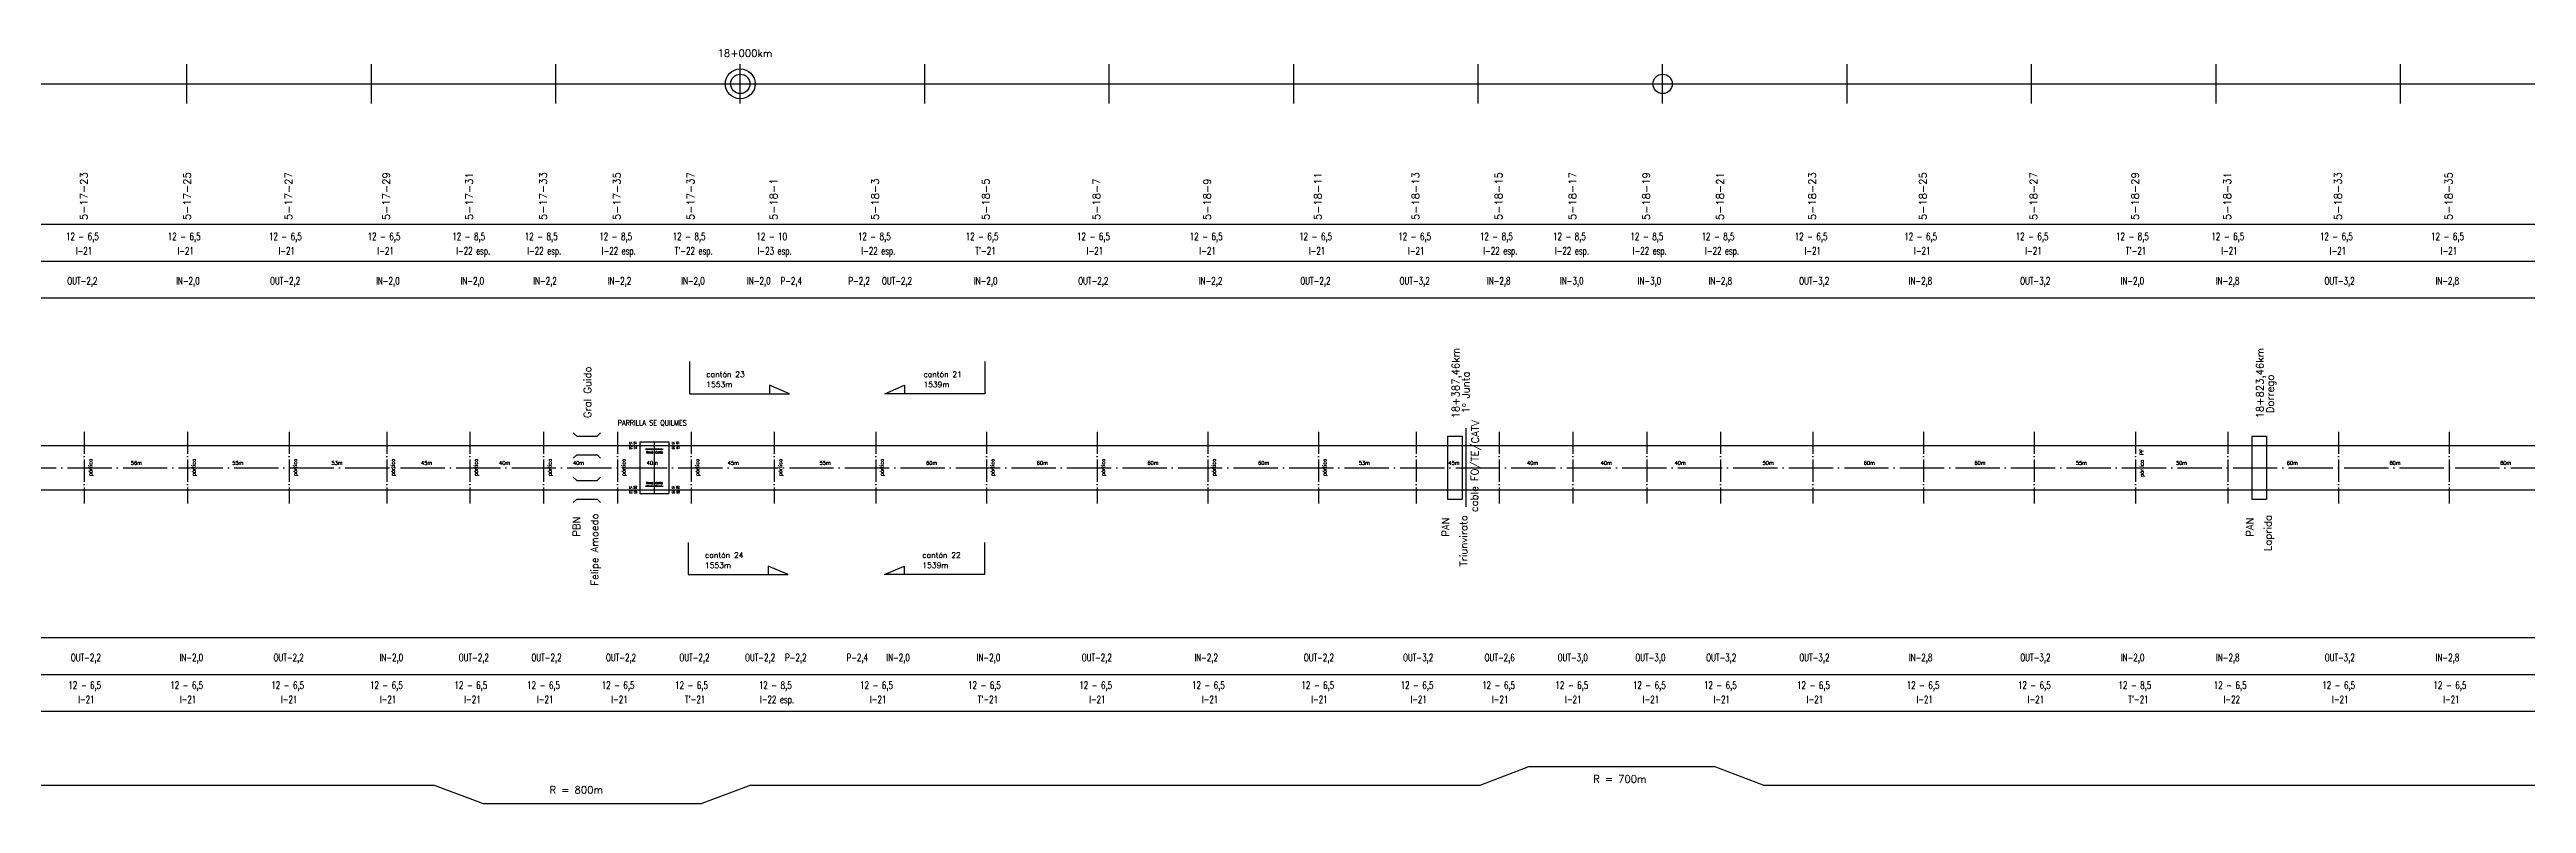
# Model space of a CAD drawing. Header units: millimetres. Extents: x 56 to 21898, y 145 to 1565.
# Drawn here: x 13694 to 15036, y 145 to 554 of the extents above; entities that cross this region are included whole.
import ezdxf

# ---------------------------------------------------------------- set-up
doc = ezdxf.new("R2010")
doc.units = ezdxf.units.MM
doc.linetypes.add('ACAD_ISO04W100', pattern=[30, 24, -3, 0, -3])
for name, color, linetype in [('catenaria via ascendente', 7, 'Continuous'), ('catenaria vía descendente', 7, 'Continuous'), ('Eje de entrevías', 1, 'Continuous'), ('longitud vano', 7, 'Continuous'), ('Nº de poste', 6, 'Continuous'), ('progresivas', 4, 'Continuous'), ('TEXTOS', 3, 'Continuous')]:
    doc.layers.add(name, color=color, linetype=linetype)
doc.styles.add('STYLE1', font='romans.shx')
doc.linetypes.add('ZIGZAG', pattern='A,0.00254,-5.08,[131,ltypeshp.shx,S=5.08,R=0,X=-5.08,Y=0],-10.16,[131,ltypeshp.shx,S=5.08,R=180,X=5.08,Y=0],-5.08', length=20.32254)

# ---------------------------------------------------------------- blocks, each defined once
blk = doc.blocks.new('tramo neutro')
at = {"color": 6}
for p, q in [((0, 0), (4.7, 0)), ((0.2, 0), (0, 0)), ((0.8, 0.1), (0.2, 0)), ((0.7, 0), (0.8, 0)), ((1, 0.1), (0.8, 0.1)), ((0.8, 0), (0.9, 0.1)), ((0.9, 0.1), (1, 0.1)), ((1, 0.2), (1, 0)), ((1.3, 0.1), (1, 0.1)), ((1, -0.2), (1, 0)), ((3.7, 0), (1, 0)), ((1.5, 0.1), (1.3, 0.1)), ((1.3, 0.1), (1.3, 0)), ((1.3, -0.1), (1.3, 0)), ((1.4, 0.2), (1.4, 0.2)), ((1.4, 0.2), (1.5, 0.1)), ((3.3, 0.2), (3.2, 0.1)), ((3.2, 0.1), (3.4, 0.1)), ((3.3, 0.2), (3.3, 0.2)), ((3.4, 0.1), (3.7, 0.1)), ((3.4, 0.1), (3.4, 0)), ((3.4, -0.1), (3.4, 0)), ((3.7, 0.2), (3.7, 0)), ((3.7, 0.1), (3.9, 0.1)), ((3.8, 0.1), (3.7, 0.1)), ((3.7, -0.2), (3.7, 0)), ((3.9, 0), (3.8, 0.1)), ((3.9, 0.1), (4.5, 0)), ((4, 0), (3.9, 0)), ((4.5, 0), (4.7, 0)), ((4.7, 0), (4.8, 0)), ((4.8, 0), (9.5, 0)), ((5, 0), (4.8, 0)), ((5.6, 0.1), (5, 0)), ((5.5, 0), (5.6, 0)), ((5.8, 0.1), (5.6, 0.1)), ((5.6, 0), (5.7, 0.1)), ((5.7, 0.1), (5.8, 0.1)), ((5.8, 0.2), (5.8, 0)), ((6.1, 0.1), (5.8, 0.1)), ((5.8, -0.2), (5.8, 0)), ((8.5, 0), (5.8, 0)), ((6.1, 0.2), (6.2, 0.2)), ((6.3, 0.1), (6.1, 0.1)), ((6.1, 0.1), (6.1, 0)), ((6.2, 0.2), (6.3, 0.1)), ((8.1, 0.2), (8, 0.1)), ((8, 0.1), (8.2, 0.1)), ((8.1, 0.2), (8.1, 0.2)), ((8.2, 0.1), (8.5, 0.1)), ((8.2, 0.1), (8.2, 0)), ((8.5, 0.2), (8.5, 0)), ((8.5, 0.1), (8.7, 0.1)), ((8.6, 0.1), (8.5, 0.1)), ((8.7, 0), (8.6, 0.1)), ((8.7, 0.1), (9.3, 0)), ((8.8, 0), (8.7, 0)), ((9.3, 0), (9.5, 0)), ((0.2, 0), (0, 0)), ((0.8, -0.1), (0.2, 0)), ((0.7, 0), (0.8, 0)), ((0.8, 0), (0.9, -0.1)), ((1, -0.1), (0.8, -0.1)), ((0.9, -0.1), (1, -0.1)), ((3.7, 0), (1, 0)), ((1.3, -0.1), (1, -0.1)), ((1.5, -0.1), (1.3, -0.1)), ((1.4, -0.2), (1.5, -0.1)), ((1.4, -0.2), (1.4, -0.2)), ((3.3, -0.2), (3.2, -0.1)), ((3.2, -0.1), (3.4, -0.1)), ((3.3, -0.2), (3.3, -0.2)), ((3.4, -0.1), (3.7, -0.1)), ((3.7, -0.1), (3.9, -0.1)), ((3.8, -0.1), (3.7, -0.1)), ((3.9, 0), (3.8, -0.1)), ((3.9, -0.1), (4.5, 0)), ((4, 0), (3.9, 0)), ((4.5, 0), (4.7, 0)), ((5, 0), (4.8, 0)), ((5.6, -0.1), (5, 0)), ((5.5, 0), (5.6, 0)), ((5.6, 0), (5.7, -0.1)), ((5.8, -0.1), (5.6, -0.1)), ((5.7, -0.1), (5.8, -0.1)), ((8.5, 0), (5.8, 0)), ((6.1, -0.1), (5.8, -0.1)), ((6.1, -0.1), (6.1, 0)), ((6.3, -0.1), (6.1, -0.1)), ((6.1, -0.2), (6.2, -0.2)), ((6.2, -0.2), (6.3, -0.1)), ((8.1, -0.2), (8, -0.1)), ((8, -0.1), (8.2, -0.1)), ((8.1, -0.2), (8.1, -0.2)), ((8.2, -0.1), (8.2, 0)), ((8.2, -0.1), (8.5, -0.1)), ((8.5, -0.2), (8.5, 0)), ((8.5, -0.1), (8.7, -0.1)), ((8.6, -0.1), (8.5, -0.1)), ((8.7, 0), (8.6, -0.1)), ((8.7, -0.1), (9.3, 0)), ((8.8, 0), (8.7, 0)), ((9.3, 0), (9.5, 0))]:
    blk.add_line(p, q, dxfattribs=at)

msp = doc.modelspace()

# ---------------------------------------------------------------- linework, layer by layer
for p, q in [((13768.2, 524.4), (13768.2, 545.6)), ((13868.2, 524.4), (13868.2, 545.6)), ((13968.2, 524.4), (13968.2, 545.6)), ((14068.2, 524.4), (14068.2, 545.6)), ((14168.2, 524.4), (14168.2, 545.6)), ((14268.2, 524.4), (14268.2, 545.6)), ((14368.2, 524.4), (14368.2, 545.6)), ((14468.2, 524.4), (14468.2, 545.6)), ((14568.2, 524.4), (14568.2, 545.6)), ((14668.2, 524.4), (14668.2, 545.6)), ((14768.2, 524.4), (14768.2, 545.6)), ((14868.2, 524.4), (14868.2, 545.6)), ((14968.2, 524.4), (14968.2, 545.6)), ((68.2, 535), (21897.6, 535)), ((68.2, 459), (21897.6, 459)), ((68.2, 439), (21897.6, 439)), ((68.2, 419), (21897.6, 419)), ((14040.6, 384.6), (14040.6, 367.1)), ((14200.7, 384.6), (14200.7, 367.1)), ((14040.6, 367.1), (14094.8, 367.1)), ((14094.8, 367.1), (14084.1, 371.7)), ((14084.1, 371.7), (14084.1, 367.1)), ((14146.5, 367.1), (14157.2, 371.7)), ((14200.7, 367.1), (14146.5, 367.1)), ((14157.2, 371.7), (14157.2, 367.1)), ((13979.6, 344), (13977.7, 345.9)), ((13979.6, 344), (13990.6, 344)), ((13990.6, 344), (13992.4, 345.9)), ((14451.6, 344), (14459.6, 344)), ((14451.6, 344), (14451.6, 310)), ((14459.6, 344), (14459.6, 310)), ((14461.6, 348.4), (14461.6, 305.7)), ((14887.6, 344), (14895.6, 344)), ((14887.6, 344), (14887.6, 310)), ((14895.6, 344), (14895.6, 310)), ((13979.6, 334), (13977.7, 332.2)), ((13979.6, 334), (13990.6, 334)), ((13990.6, 334), (13992.4, 332.2)), ((13979.6, 320), (13977.7, 321.9)), ((13979.6, 310), (13977.7, 308.2)), ((13979.6, 320), (13990.6, 320)), ((13979.6, 310), (13990.6, 310)), ((13990.6, 320), (13992.4, 321.9)), ((13990.6, 310), (13992.4, 308.2)), ((14451.6, 310), (14459.6, 310)), ((14887.6, 310), (14895.6, 310)), ((14039.9, 286.5), (14039.9, 269.1)), ((14200.5, 286.5), (14200.5, 269.1)), ((14039.9, 269.1), (14094.1, 269.1)), ((14094.1, 269.1), (14083.4, 273.7)), ((14083.4, 273.7), (14083.4, 269.1)), ((14146.3, 269.1), (14157, 273.7)), ((14200.5, 269.1), (14146.3, 269.1)), ((14157, 273.7), (14157, 269.1)), ((68.2, 235), (21897.6, 235)), ((68.2, 215), (21897.6, 215)), ((68.2, 195), (21897.6, 195)), ((14469.2, 155), (14495.7, 165)), ((14495.7, 165), (14596.2, 165)), ((14622.7, 155), (14596.2, 165)), ((12074.6, 155), (13902.2, 155)), ((13902.2, 155), (13928.8, 145)), ((14074, 155), (14047.4, 145)), ((14074, 155), (14469.2, 155)), ((14622.7, 155), (15647.4, 155)), ((13928.8, 145), (14047.4, 145))]:
    msp.add_line(p, q)
at = {"linetype": 'ACAD_ISO04W100', "ltscale": 0.5}
for p, q in [((13712.6, 346.5), (13712.6, 307.6)), ((13768.6, 346.5), (13768.6, 307.6)), ((13823.6, 346.5), (13823.6, 307.6)), ((13876.6, 346.5), (13876.6, 307.6)), ((13921.6, 346.5), (13921.6, 307.6)), ((13961.6, 346.5), (13961.6, 307.6)), ((14001.6, 346.5), (14001.6, 307.6)), ((14041.6, 346.5), (14041.6, 307.6)), ((14086.6, 346.5), (14086.6, 307.6)), ((14141.6, 346.5), (14141.6, 307.6)), ((14201.6, 346.5), (14201.6, 307.6)), ((14261.6, 346.5), (14261.6, 307.6)), ((14321.6, 346.5), (14321.6, 307.6)), ((14381.6, 346.5), (14381.6, 307.6)), ((14434.6, 346.5), (14434.6, 307.6)), ((14479.6, 346.5), (14479.6, 307.6)), ((14519.6, 346.5), (14519.6, 307.6)), ((14559.6, 346.5), (14559.6, 307.6)), ((14599.6, 346.5), (14599.6, 307.6)), ((14649.6, 346.5), (14649.6, 307.6)), ((14709.6, 346.5), (14709.6, 307.6)), ((14769.6, 346.5), (14769.6, 307.6)), ((14824.6, 346.5), (14824.6, 307.6)), ((14874.6, 346.5), (14874.6, 307.6)), ((14934.6, 346.5), (14934.6, 307.6)), ((14994.6, 346.5), (14994.6, 307.6))]:
    msp.add_line(p, q, dxfattribs=at)
for centre, radius in [((14068.2, 535), 8.09), ((14068.2, 535), 5.24), ((14568.2, 535), 5.24)]:
    msp.add_circle(centre, radius)
at = {"layer": 'catenaria via ascendente'}
msp.add_line((68.2, 339), (21897.6, 339), dxfattribs=at)
at = {"layer": 'catenaria via ascendente', "color": 5, "linetype": 'ZIGZAG', "ltscale": 0.1}
for p, q in [((14013.7, 341), (14013.7, 313)), ((14021.6, 341), (14021.6, 313)), ((14029.4, 341), (14029.4, 313))]:
    msp.add_line(p, q, dxfattribs=at)
at = {"layer": 'catenaria vía descendente', "color": 5}
for p, q in [((14013.7, 341), (14029.4, 341)), ((14013.7, 313), (14029.4, 313))]:
    msp.add_line(p, q, dxfattribs=at)
at = {"layer": 'catenaria vía descendente'}
msp.add_line((68.2, 315), (21897.6, 315), dxfattribs=at)
at = {"layer": 'Eje de entrevías', "linetype": 'ACAD_ISO04W100'}
msp.add_line((68.2, 327), (21897.6, 327), dxfattribs=at)

# ---------------------------------------------------------------- block references
msp.add_blockref('tramo neutro', (14016.9, 337))
at = {"xscale": -1, "rotation": 180}
msp.add_blockref('tramo neutro', (14016.9, 317), dxfattribs=at)

# ---------------------------------------------------------------- texts
at = {"layer": 'longitud vano', "linetype": 'Continuous', "style": 'STYLE1', "width": 0.8}
for s, height, p in [('PARRILLA SE QUILMES', 3, (14001.8, 349.8)), ('LA 51', 1.25, (14007.9, 339.8)), ('LC 51', 1.25, (14007.9, 337.2)), ('TRAMO NEUTRO', 1, (14017.1, 334.7)), ('LA 61', 1.25, (14031, 339.8)), ('LC 61', 1.25, (14031, 337.2)), ('LA 52', 1.25, (14007.9, 315.8)), ('LC 52', 1.25, (14007.9, 313.2)), ('TRAMO NEUTRO', 1, (14017.1, 318.1)), ('LA 62', 1.25, (14031, 315.8)), ('LC 62', 1.25, (14031, 313.2))]:
    msp.add_text(s, height=height, dxfattribs=at).set_placement(p)
at = {"layer": 'longitud vano', "linetype": 'Continuous', "style": 'STYLE1'}
for s, p in [('56m', (13737.8, 328.6)), ('55m', (13792.8, 328.6)), ('53m', (13846.6, 328.6)), ('45m', (13895.2, 328.6)), ('40m', (13937.5, 328.6)), ('40m', (13977.5, 328.6)), ('40m', (14017.5, 328.6)), ('45m', (14061.4, 328.6)), ('55m', (14111.2, 328.6)), ('60m', (14168.9, 328.6)), ('60m', (14228.9, 328.6)), ('60m', (14288.9, 328.6)), ('60m', (14348.9, 328.6)), ('53m', (14403.5, 328.6)), ('45m', (14452.1, 328.6)), ('40m', (14494.7, 328.6)), ('40m', (14534.7, 328.6)), ('40m', (14574.7, 328.6)), ('50m', (14622.4, 328.6)), ('60m', (14677.2, 328.6)), ('60m', (14737.2, 328.6)), ('55m', (14792.2, 328.6)), ('50m', (14846.5, 328.6)), ('60m', (14906.5, 328.6)), ('60m', (14962.2, 328.6)), ('60m', (15022.2, 328.6))]:
    msp.add_text(s, height=2, dxfattribs=at).set_placement(p)
at = {"layer": 'Nº de poste', "linetype": 'Continuous', "style": 'STYLE1'}
for s, p in [('5-17-23', (13714.3, 461.1)), ('5-17-25', (13770.3, 461.1)), ('5-17-27', (13825.3, 461.1)), ('5-17-29', (13878.3, 461.1)), ('5-17-31', (13923.3, 461.1)), ('5-17-33', (13963.3, 461.1)), ('5-17-35', (14003.3, 461.1)), ('5-17-37', (14043.3, 461.1)), ('5-18-11', (14383.3, 461.1)), ('5-18-13', (14436.3, 461.1)), ('5-18-15', (14481.3, 461.1)), ('5-18-17', (14521.3, 461.1)), ('5-18-19', (14561.3, 461.1)), ('5-18-21', (14601.3, 461.1)), ('5-18-23', (14651.3, 461.1)), ('5-18-25', (14711.3, 461.1)), ('5-18-27', (14771.3, 461.1)), ('5-18-29', (14826.3, 461.1)), ('5-18-31', (14876.3, 461.1)), ('5-18-33', (14936.3, 461.1)), ('5-18-35', (14996.3, 461.1)), ('5-18-1', (14088.3, 461.1)), ('5-18-3', (14143.3, 461.1)), ('5-18-5', (14203.3, 461.1)), ('5-18-7', (14263.3, 461.1)), ('5-18-9', (14323.3, 461.1))]:
    msp.add_text(s, height=4, rotation=90, dxfattribs=at).set_placement(p)
at = {"layer": 'progresivas', "linetype": 'Continuous', "style": 'STYLE1'}
msp.add_text('18+000km', height=4, dxfattribs=at).set_placement((14055.9, 549.6))
for s, p in [('18+387,46km', (14458, 353.7)), ('18+823,46km', (14894, 353.7))]:
    msp.add_text(s, height=4, rotation=90, dxfattribs=at).set_placement(p)
at = {"layer": 'TEXTOS', "linetype": 'Continuous', "style": 'STYLE1', "width": 0.7}
for s, p in [('12 - 6,5', (13702.7, 450.3)), ('I-21', (13708, 442.5)), ('12 - 6,5', (13757.9, 450.3)), ('I-21', (13763.1, 442.5)), ('12 - 6,5', (13812.7, 450.3)), ('I-21', (13817.9, 442.5)), ('12 - 6,5', (13866.2, 450.3)), ('I-21', (13871.5, 442.5)), ('12 - 8,5', (13912.1, 450.3)), ('I-22 esp.', (13914.2, 442.5)), ('12 - 8,5', (13951.4, 450.3)), ('I-22 esp.', (13952.7, 442.5)), ('12 - 8,5', (13991.8, 450.3)), ('I-22 esp.', (13993.1, 442.5)), ('12 - 8,5', (14031.6, 450.3)), ("T'-22 esp.", (14032.6, 442.5)), ('12 - 10', (14077, 450.3)), ('I-23 esp.', (14077.6, 442.5)), ('12 - 8,5', (14132, 450.3)), ('I-22 esp.', (14133.8, 442.5)), ('12 - 6,5', (14190.4, 450.3)), ("T'-21", (14195.6, 442.5)), ('12 - 6,5', (14250.8, 450.3)), ('I-21', (14256, 442.5)), ('12 - 6,5', (14311.9, 450.3)), ('I-21', (14317.1, 442.5)), ('12 - 6,5', (14371.2, 450.3)), ('I-21', (14376.4, 442.5)), ('12 - 6,5', (14424.9, 450.3)), ('I-21', (14430.2, 442.5)), ('12 - 8,5', (14469.2, 450.3)), ('I-22 esp.', (14471, 442.5)), ('12 - 8,5', (14508.8, 450.3)), ('I-22 esp.', (14509.8, 442.5)), ('12 - 8,5', (14550.8, 450.3)), ('I-22 esp.', (14552, 442.5)), ('12 - 8,5', (14589.3, 450.3)), ('I-22 esp.', (14591.2, 442.5)), ('12 - 6,5', (14639.8, 450.3)), ('I-21', (14645.1, 442.5)), ('12 - 6,5', (14699.2, 450.3)), ('I-21', (14704.5, 442.5)), ('12 - 6,5', (14759.6, 450.3)), ('I-21', (14764.8, 442.5)), ('12 - 8,5', (14814, 450.3)), ("T'-21", (14819.3, 442.5)), ('12 - 6,5', (14865.7, 450.3)), ('I-21', (14871, 442.5)), ('12 - 6,5', (14924.5, 450.3)), ('I-21', (14929.8, 442.5)), ('12 - 6,5', (14984.8, 450.3)), ('I-21', (14990, 442.5)), ('OUT-2,2', (13703.4, 426.2)), ('IN-2,0', (13762.4, 426.2)), ('OUT-2,2', (13813.3, 426.2)), ('IN-2,0', (13870.8, 426.2)), ('IN-2,0', (13916.6, 426.2)), ('IN-2,2', (13956, 426.2)), ('IN-2,2', (13996.4, 426.2)), ('IN-2,0', (14036.2, 426.2)), ('IN-2,0', (14071.9, 426.2)), ('P-2,4', (14090, 426.2)), ('P-2,2', (14126.8, 426.2)), ('OUT-2,2', (14145, 426.2)), ('IN-2,0', (14194.9, 426.2)), ('OUT-2,2', (14251.4, 426.2)), ('IN-2,2', (14316.8, 426.2)), ('OUT-2,2', (14371.8, 426.2)), ('OUT-3,2', (14425.6, 426.2)), ('IN-2,8', (14473, 426.2)), ('IN-3,0', (14512.6, 426.2)), ('IN-3,0', (14554.7, 426.2)), ('IN-2,8', (14593.1, 426.2)), ('OUT-3,2', (14642.2, 426.2)), ('IN-2,8', (14701.6, 426.2)), ('OUT-3,2', (14762, 426.2)), ('IN-2,0', (14816.5, 426.2)), ('IN-2,8', (14868.1, 426.2)), ('OUT-3,2', (14927, 426.2)), ('IN-2,8', (14987.2, 426.2)), ('OUT-2,2', (13705.3, 222.1)), ('IN-2,0', (13764.3, 222.1)), ('OUT-2,2', (13815.2, 222.1)), ('IN-2,0', (13872.7, 222.1)), ('OUT-2,2', (13915.6, 222.1)), ('OUT-2,2', (13955, 222.1)), ('OUT-2,2', (13995.4, 222.1)), ('OUT-2,2', (14035.2, 222.1)), ('OUT-2,2', (14070.8, 222.1)), ('P-2,2', (14092.5, 222.1)), ('P-2,4', (14125.8, 222.1)), ('IN-2,0', (14147.4, 222.1)), ('IN-2,0', (14196.4, 222.1)), ('OUT-2,2', (14253.3, 222.1)), ('IN-2,2', (14314.4, 222.1)), ('OUT-2,2', (14373.7, 222.1)), ('OUT-3,2', (14427.5, 222.1)), ('OUT-2,6', (14471.7, 222.1)), ('OUT-3,0', (14511.3, 222.1)), ('OUT-3,0', (14553.4, 222.1)), ('OUT-3,2', (14591.8, 222.1)), ('OUT-3,2', (14642.3, 222.1)), ('IN-2,8', (14701.7, 222.1)), ('OUT-3,2', (14762.1, 222.1)), ('IN-2,0', (14816.6, 222.1)), ('IN-2,8', (14868.2, 222.1)), ('OUT-3,2', (14927.1, 222.1)), ('IN-2,8', (14987.3, 222.1)), ('12 - 6,5', (13704, 207.1)), ('I-21', (13709.3, 199.4)), ('12 - 6,5', (13759.2, 207.1)), ('I-21', (13764.4, 199.4)), ('12 - 6,5', (13814, 207.1)), ('I-21', (13819.2, 199.4)), ('12 - 6,5', (13867.5, 207.1)), ('I-21', (13872.8, 199.4)), ('12 - 6,5', (13913.3, 207.1)), ('I-21', (13918.6, 199.4)), ('12 - 6,5', (13952.7, 207.1)), ('I-21', (13958, 199.4)), ('12 - 6,5', (13993.1, 207.1)), ('I-21', (13998.3, 199.4)), ('12 - 6,5', (14032.9, 207.1)), ("T'-21", (14038.2, 199.4)), ('12 - 8,5', (14078.3, 207.1)), ('I-22 esp.', (14078.9, 199.4)), ('12 - 6,5', (14133.2, 207.1)), ('I-21', (14138.5, 199.4)), ('12 - 6,5', (14191.7, 207.1)), ("T'-21", (14196.9, 199.4)), ('12 - 6,5', (14252, 207.1)), ('I-21', (14257.3, 199.4)), ('12 - 6,5', (14313.1, 207.1)), ('I-21', (14318.4, 199.4)), ('12 - 6,5', (14372.4, 207.1)), ('I-21', (14377.7, 199.4)), ('12 - 6,5', (14426.2, 207.1)), ('I-21', (14431.5, 199.4)), ('12 - 6,5', (14470.4, 207.1)), ('I-21', (14475.7, 199.4)), ('12 - 6,5', (14510.1, 207.1)), ('I-21', (14515.3, 199.4)), ('12 - 6,5', (14552.1, 207.1)), ('I-21', (14557.4, 199.4)), ('12 - 6,5', (14590.6, 207.1)), ('I-21', (14595.8, 199.4)), ('12 - 6,5', (14641.1, 207.1)), ('I-21', (14646.3, 199.4)), ('12 - 6,5', (14700.5, 207.1)), ('I-21', (14705.8, 199.4)), ('12 - 6,5', (14760.8, 207.1)), ('I-21', (14766.1, 199.4)), ('12 - 8,5', (14815.3, 207.1)), ("T'-21", (14820.6, 199.4)), ('12 - 6,5', (14867, 207.1)), ('I-22', (14872.3, 199.4)), ('12 - 6,5', (14925.8, 207.1)), ('I-21', (14931.1, 199.4)), ('12 - 6,5', (14986.1, 207.1)), ('I-21', (14991.3, 199.4))]:
    msp.add_text(s, height=4, dxfattribs=at).set_placement(p)
at = {"layer": 'TEXTOS', "linetype": 'Continuous', "style": 'STYLE1'}
for s, rotation, p in [('Gral Guido', 90, (13987.4, 353.9)), ('1º Junta', 90, (14463.5, 356.5)), ('Dorrego', 90, (14899.5, 356.5)), ('cable FO/TE/CATV', 89.1934, (14468, 302.9)), ('PBN', 90, (13981.4, 289.6)), ('Felipe Amoedo', 90, (13991.2, 263.1)), ('PAN', 90, (14452.5, 289.6)), ('Triunvirato', 90, (14462.3, 273.5)), ('PAN', 90, (14888.5, 289.6)), ('Laprida', 90, (14898.3, 281.8))]:
    msp.add_text(s, height=4, rotation=rotation, dxfattribs=at).set_placement(p)
for s, height, p in [('cantón 23', 3, (14049.8, 376.1)), ('cantón 21', 3, (14167.5, 376.1)), ('1553m', 3, (14049.8, 370.6)), ('1539m', 3, (14167.5, 370.6)), ('cantón 24', 3, (14049.1, 278.1)), ('1553m', 3, (14049.1, 272.6)), ('cantón 22', 3, (14166.9, 278.1)), ('1539m', 3, (14166.9, 272.6)), ('R = 800m', 4, (13964.8, 150.4)), ('R = 700m', 4, (14530.5, 156.3))]:
    msp.add_text(s, height=height, dxfattribs=at).set_placement(p)
at = {"layer": 'TEXTOS', "color": 6, "linetype": 'Continuous', "style": 'STYLE1'}
for s, p in [('PF', (14828.9, 333.8)), ('pórtico', (13716.9, 322.5)), ('pórtico', (13772.9, 322.5)), ('pórtico', (13827.9, 322.5)), ('pórtico', (13880.9, 322.5)), ('pórtico', (13925.9, 322.5)), ('pórtico', (13965.9, 322.5)), ('pórtico', (14005.9, 322.5)), ('pórtico', (14045.9, 322.5)), ('pórtico', (14090.9, 322.5)), ('pórtico', (14145.9, 322.5)), ('pórtico', (14205.9, 322.5)), ('pórtico', (14265.9, 322.5)), ('pórtico', (14325.9, 322.5)), ('pórtico', (14385.9, 322.5)), ('pórtico', (14828.9, 322))]:
    msp.add_text(s, height=2, rotation=90, dxfattribs=at).set_placement(p)

doc.saveas('drawing.dxf')
